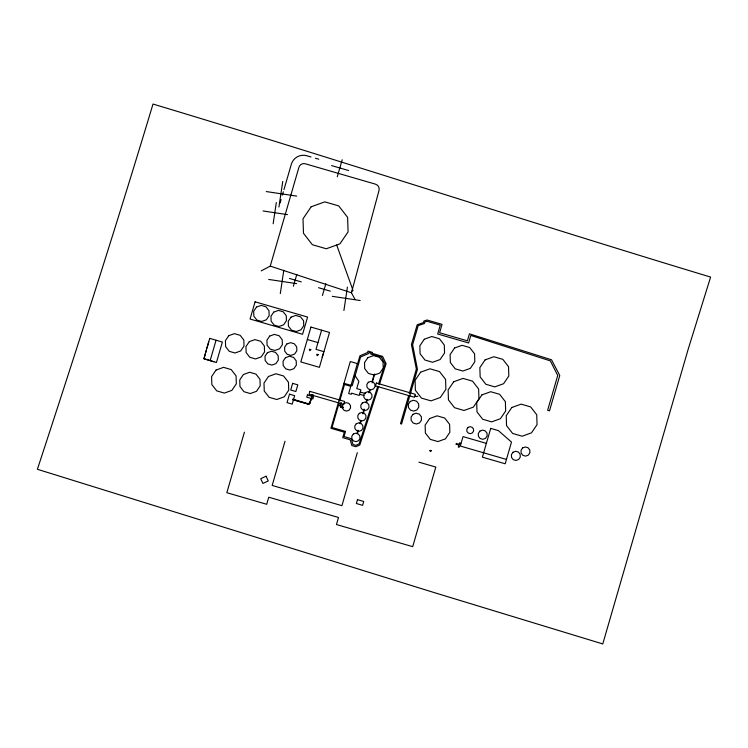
<?xml version="1.0" encoding="UTF-8"?>
<svg xmlns="http://www.w3.org/2000/svg" width="748" height="748" viewBox="0 0 748 748"><rect width="100%" height="100%" fill="white"/><g stroke="black" fill="none" stroke-linecap="round" stroke-linejoin="round"><path stroke-width="1.12" d="M273.151 223.764L276.33 202.512M278.939 207.028L282.753 181.465M280.294 293.618L283.801 270.196M343.912 310.514L347.409 287.092M355.038 299.396L351.448 292.767L378.993 190.544A5.255 5.255 0 0 0 375.384 184.13L305.334 163.793A5.171 5.171 0 0 0 298.92 167.318L270.243 266.12L261.22 270.879M210.132 360.658L216.06 340.218M213.881 361.742L204.129 358.647L206.298 350.251M280.107 202.914L281.08 199.576M282.37 195.135L283.333 191.797M283.978 189.571L291.402 164.018A12.538 12.538 0 0 1 306.577 155.668L311.009 156.958M244.418 432.176L226.84 492.708L266.709 504.283L268.756 497.224L338.498 517.476L336.45 524.535L412.709 546.666L435.813 467.079L418.992 462.189M293.384 286.232L296.816 274.394M337.264 176.809L342.21 159.763M322.435 295.497L325.866 283.651M285.007 441.255L272.179 485.443L341.92 505.685L357.31 452.671M321.584 330.158L316.002 349.363L323.94 351.672M322.098 357.105L323.463 353.308M309.906 402.667L311.056 398.712M311.636 396.73L312.281 394.495M311.112 398.712L309.953 402.695L308.12 403.705L292.664 399.161M311.692 396.721L312.262 394.738M339.068 403.237L332.028 427.491L345.529 431.409L344.024 436.57L351.298 438.683L352.972 444.48L355.898 445.331L359.124 443.863L377.787 386.239M339.704 401.04L344.51 384.5L350.756 386.314M340.162 405.491L340.873 402.807M341.322 402.817L340.452 406.538M357.357 363.593L348.661 393.541L351.233 394.29L351.56 393.168L359.274 395.411L360.891 389.82L356.731 388.614L358.853 381.312L355.113 375.748M357.647 363.678L359.928 355.805L367.623 352.504L368.035 351.102L372.485 352.401L372.205 353.365L382.565 356.375L386.118 363.687L379.488 384.238M356.983 433.578L357.946 430.259M359.872 423.62L360.835 420.301M362.761 413.663L364.052 409.231M365.978 402.592L366.941 399.273M368.867 392.635L369.83 389.315M372.083 381.574L374.009 374.935M357.404 433.7L358.367 430.381M360.293 423.742L361.256 420.423M363.182 413.784L364.472 409.352M366.398 402.714L367.361 399.395M369.288 392.756L370.251 389.437M372.177 382.798L374.748 373.944M408.586 395.832L400.489 423.714L401.583 424.032L417.449 369.372L412.616 344.8L418.188 325.604L424.434 323.51L424.901 321.911L426.996 321.303L440.254 325.156L437.692 333.991L468.641 342.977L470.819 335.469L550.36 360.891L557.737 375.449L547.63 410.278L549.5 410.82L559.756 375.505L551.538 359.797L469.417 333.842L467.388 340.826L439.618 332.767L442.059 324.361L427.08 320.013L423.92 321.014L423.471 322.566L417.188 324.782L411.447 344.557L416.356 369.063L409.24 393.598M415.14 396.365L415.402 395.44M378.497 384.023L384.958 364.08L381.461 357.198L370.709 354.075L371.017 353.037L369.054 352.476L368.755 353.514L360.555 356.992L352.224 385.697L343.986 383.303M378.769 386.445L359.816 444.976L355.908 446.706L351.803 445.518L350.214 439.824L342.734 437.645L344.314 432.194L330.925 428.305L350.307 361.546L358.544 363.939M310.242 402.845L309.41 403.883L308.092 404.042L292.543 399.582M458.636 444.593L459.842 442.723L460.703 443.629L458.786 444.751M351.962 291.028L353.112 290.617M415.981 396.608L417.87 396.197M266.279 191.563L296.722 196.126M263.062 210.973L287.475 214.629M268.7 279.453L296.601 283.623M332.308 296.348L360.209 300.528M315.45 158.249L318.779 159.212M331.598 165.598L348.643 170.553M289.448 278.452L301.285 281.884M318.498 287.709L330.336 291.15M307.334 339.499L317.965 342.593M208.701 341.986L206.897 348.213M360.246 392.064L365.65 393.635M359.601 394.28L363.921 395.542M486.368 443.377L463.021 436.598L460.291 446.032L506.461 459.431M313.094 394.617L309.448 403.948L308.083 404.098L292.562 399.526M339.321 405.238L341.125 405.771M341.219 406.454L343.313 407.062M340.966 406.949L343.126 407.585M340.808 407.249L343.023 407.875L340.789 407.295L339.994 405.855M458.328 444.462L457.299 444.162L458.272 444.667M270.243 266.12L351.448 292.767M336.684 245.026L352.719 289.532M458.505 444.948L458.767 445.986L458.3 444.995M656.501 458.468L602.776 643.944L432.83 592.164L37.4 469.286C77.147 347.932 116.211 226.345 153.003 104.056C339.386 160.044 524.311 220.763 710.6 277.078L688.141 349.381L656.501 458.468M209.749 338.386L203.811 358.816L216.443 362.49L222.38 342.051L209.749 338.386M255.077 301.818L250.075 319.041L302.575 334.281L307.578 317.059L255.077 301.818M289.485 394.159L287.036 402.62L292.197 404.116L294.656 395.655L289.485 394.159M292.627 383.35L290.692 390.017L295.862 391.513L297.798 384.846L292.627 383.35M310.944 327.072L300.818 361.939L319.396 367.333L329.513 332.458L310.944 327.072M307.391 394.991L306.755 397.169L312.888 398.946L313.524 396.777L307.391 394.991M309.868 391.363L309.018 394.28L343.781 404.378L344.632 401.452L309.868 391.363M376.356 383.023L375.515 385.94L414.467 397.253L415.318 394.327L376.356 383.023M357.488 499.655L356.366 503.516L362.612 505.33L363.734 501.469L357.488 499.655M456.402 443.368L456.056 444.564L457.271 444.265L456.402 443.368M458.374 444.312L458.169 445.032L458.889 444.854L458.374 444.312M458.655 446.014L458.309 447.22L459.524 446.921L458.655 446.014M490.725 428.38L482.367 457.15L505.199 463.779L511.501 442.068L498.355 430.596L490.725 428.38M311.168 206.785L303.015 218.781L303.473 233.273L312.365 244.727L326.287 248.766L339.929 243.857L348.082 231.861L347.624 217.369L338.732 205.915L324.81 201.867L311.168 206.785M228.785 335.674L225.429 340.63L225.616 346.605L229.281 351.326L235.031 353L240.65 350.971L244.016 346.025L243.829 340.041L240.164 335.319L234.414 333.645L228.785 335.674M256.48 307.073L253.684 311.187L253.843 316.161L256.891 320.088L261.669 321.472L266.344 319.789L269.14 315.675L268.981 310.701L265.933 306.774L261.155 305.39L256.48 307.073M216.06 370.054L211.591 376.627L211.843 384.584L216.724 390.867L224.363 393.083L231.843 390.391L236.321 383.808L236.069 375.861L231.188 369.568L223.549 367.352L216.06 370.054M249.308 341.63L245.942 346.586L246.139 352.56L249.804 357.282L255.545 358.956L261.174 356.927L264.54 351.981L264.343 345.997L260.678 341.275L254.937 339.611L249.308 341.63M273.768 312.094L270.972 316.208L271.131 321.182L274.179 325.109L278.957 326.493L283.642 324.81L286.428 320.696L286.278 315.721L283.23 311.794L278.452 310.411L273.768 312.094M243.437 374.505L239.743 379.947L239.949 386.52L243.988 391.718L250.299 393.551L256.489 391.326L260.192 385.884L259.986 379.301L255.947 374.103L249.626 372.27L243.437 374.505M269.71 336.067L266.914 340.181L267.064 345.155L270.121 349.082L274.89 350.466L279.574 348.783L282.37 344.669L282.211 339.704L279.163 335.768L274.385 334.384L269.71 336.067M291.066 317.115L288.27 321.229L288.419 326.193L291.477 330.13L296.245 331.514L300.93 329.831L303.725 325.717L303.566 320.742L300.518 316.815L295.741 315.432L291.066 317.115M267.429 352.682L265.026 356.216L265.166 360.489L267.784 363.874L271.889 365.061L275.919 363.612L278.321 360.078L278.181 355.805L275.563 352.42L271.459 351.233L267.429 352.682M286.811 343.996L284.605 347.25L284.726 351.186L287.139 354.29L290.916 355.394L294.619 354.056L296.834 350.803L296.704 346.866L294.291 343.762L290.514 342.668L286.811 343.996M268.467 376.468L263.997 383.051L264.25 391.008L269.121 397.291L276.769 399.507L284.249 396.814L288.719 390.232L288.466 382.275L283.595 375.992L275.956 373.776L268.467 376.468M285.456 357.694L283.053 361.228L283.193 365.501L285.811 368.886L289.915 370.073L293.945 368.624L296.348 365.089L296.208 360.817L293.59 357.432L289.485 356.244L285.456 357.694M367.894 357.638L364.519 362.621L364.706 368.633L368.39 373.383L374.168 375.066L379.834 373.028L383.219 368.044L383.023 362.032L379.339 357.282L373.561 355.599L367.894 357.638M343.884 403.537L342.416 405.697L342.5 408.296L344.099 410.362L346.605 411.091L349.064 410.203L350.522 408.043L350.447 405.435L348.849 403.378L346.343 402.648L343.884 403.537M368.325 382.265L366.857 384.416L366.941 387.025L368.54 389.091L371.045 389.82L373.504 388.932L374.963 386.772L374.888 384.163L373.28 382.106L370.784 381.377L368.325 382.265M365.314 392.625L363.846 394.785L363.93 397.394L365.529 399.46L368.035 400.18L370.494 399.301L371.952 397.141L371.878 394.533L370.279 392.476L367.773 391.746L365.314 392.625M362.303 402.994L360.835 405.154L360.919 407.763L362.518 409.82L365.024 410.549L367.483 409.661L368.951 407.51L368.867 404.902L367.268 402.835L364.762 402.115L362.303 402.994M359.292 413.364L357.834 415.523L357.909 418.132L359.507 420.189L362.013 420.918L364.472 420.03L365.94 417.87L365.856 415.271L364.257 413.205L361.752 412.475L359.292 413.364M356.282 423.733L354.823 425.883L354.907 428.492L356.506 430.558L359.003 431.287L361.462 430.399L362.93 428.239L362.845 425.631L361.247 423.574L358.741 422.844L356.282 423.733M353.28 434.092L351.812 436.252L351.897 438.861L353.495 440.918L356.001 441.647L358.451 440.768L359.919 438.609L359.835 436L358.236 433.943L355.73 433.214L353.28 434.092M424.303 339.227L419.834 345.81L420.086 353.757L424.967 360.04L432.606 362.256L440.086 359.564L444.555 352.981L444.303 345.034L439.431 338.751L431.792 336.525L424.303 339.227M420.647 372.167L415.084 380.367L415.392 390.278L421.47 398.114L430.998 400.872L440.32 397.515L445.892 389.315L445.584 379.404L439.497 371.569L429.978 368.811L420.647 372.167M410.25 401.414L408.371 404.182L408.473 407.52L410.521 410.156L413.728 411.091L416.87 409.96L418.749 407.192L418.646 403.855L416.599 401.218L413.392 400.283L410.25 401.414M454.569 348.007L450.1 354.589L450.352 362.546L455.223 368.829L462.872 371.045L470.352 368.353L474.821 361.77L474.569 353.823L469.697 347.53L462.058 345.314L454.569 348.007M412.943 414.327L411.073 417.085L411.176 420.423L413.223 423.059L416.43 423.994L419.572 422.863L421.451 420.105L421.339 416.767L419.291 414.121L416.084 413.195L412.943 414.327M453.699 381.761L448.127 389.96L448.445 399.871L454.522 407.707L464.041 410.474L473.372 407.108L478.944 398.908L478.627 388.997L472.549 381.162L463.031 378.404L453.699 381.761M429.614 418.543L425.135 425.126L425.388 433.073L430.268 439.356L437.907 441.572L445.397 438.88L449.866 432.297L449.613 424.35L444.733 418.067L437.094 415.841L429.614 418.543M485.097 359.891L479.861 367.605L480.151 376.917L485.863 384.276L494.811 386.875L503.582 383.715L508.818 376.01L508.528 366.698L502.815 359.33L493.867 356.731L485.097 359.891M481.936 394.879L476.7 402.592L476.99 411.905L482.703 419.273L491.651 421.863L500.421 418.712L505.657 410.998L505.368 401.685L499.655 394.318L490.707 391.718L481.936 394.879M468.061 427.417L466.846 429.193L466.92 431.353L468.239 433.055L470.314 433.662L472.343 432.924L473.549 431.147L473.484 428.987L472.166 427.286L470.09 426.678L468.061 427.417M479.907 431.091L478.309 433.438L478.402 436.271L480.141 438.515L482.862 439.31L485.536 438.347L487.126 436L487.041 433.157L485.302 430.923L482.572 430.128L479.907 431.091M511.8 407.501L506.237 415.701L506.546 425.612L512.623 433.447L522.151 436.215L531.473 432.849L537.045 424.649L536.737 414.738L530.65 406.903L521.132 404.144L511.8 407.501M513.025 452.222L511.436 454.569L511.52 457.402L513.259 459.646L515.989 460.441L518.654 459.478L520.253 457.131L520.159 454.298L518.42 452.054L515.699 451.259L513.025 452.222M522.656 447.912L521.057 450.259L521.15 453.101L522.889 455.345L525.61 456.13L528.284 455.167L529.874 452.821L529.79 449.987L528.051 447.743L525.32 446.958L522.656 447.912M310.803 349.643L309.7 350.7L309.335 349.223L310.803 349.643M318.218 354.674L317.115 355.73L316.75 354.253L318.218 354.674M430.67 450.735L430.203 450.595L430.67 450.735M431.278 450.689L430.334 451.596L430.025 450.324L431.278 450.689M266.017 476.214L260.715 478.729L262.95 483.432L268.252 480.917L266.017 476.214"/></g></svg>
